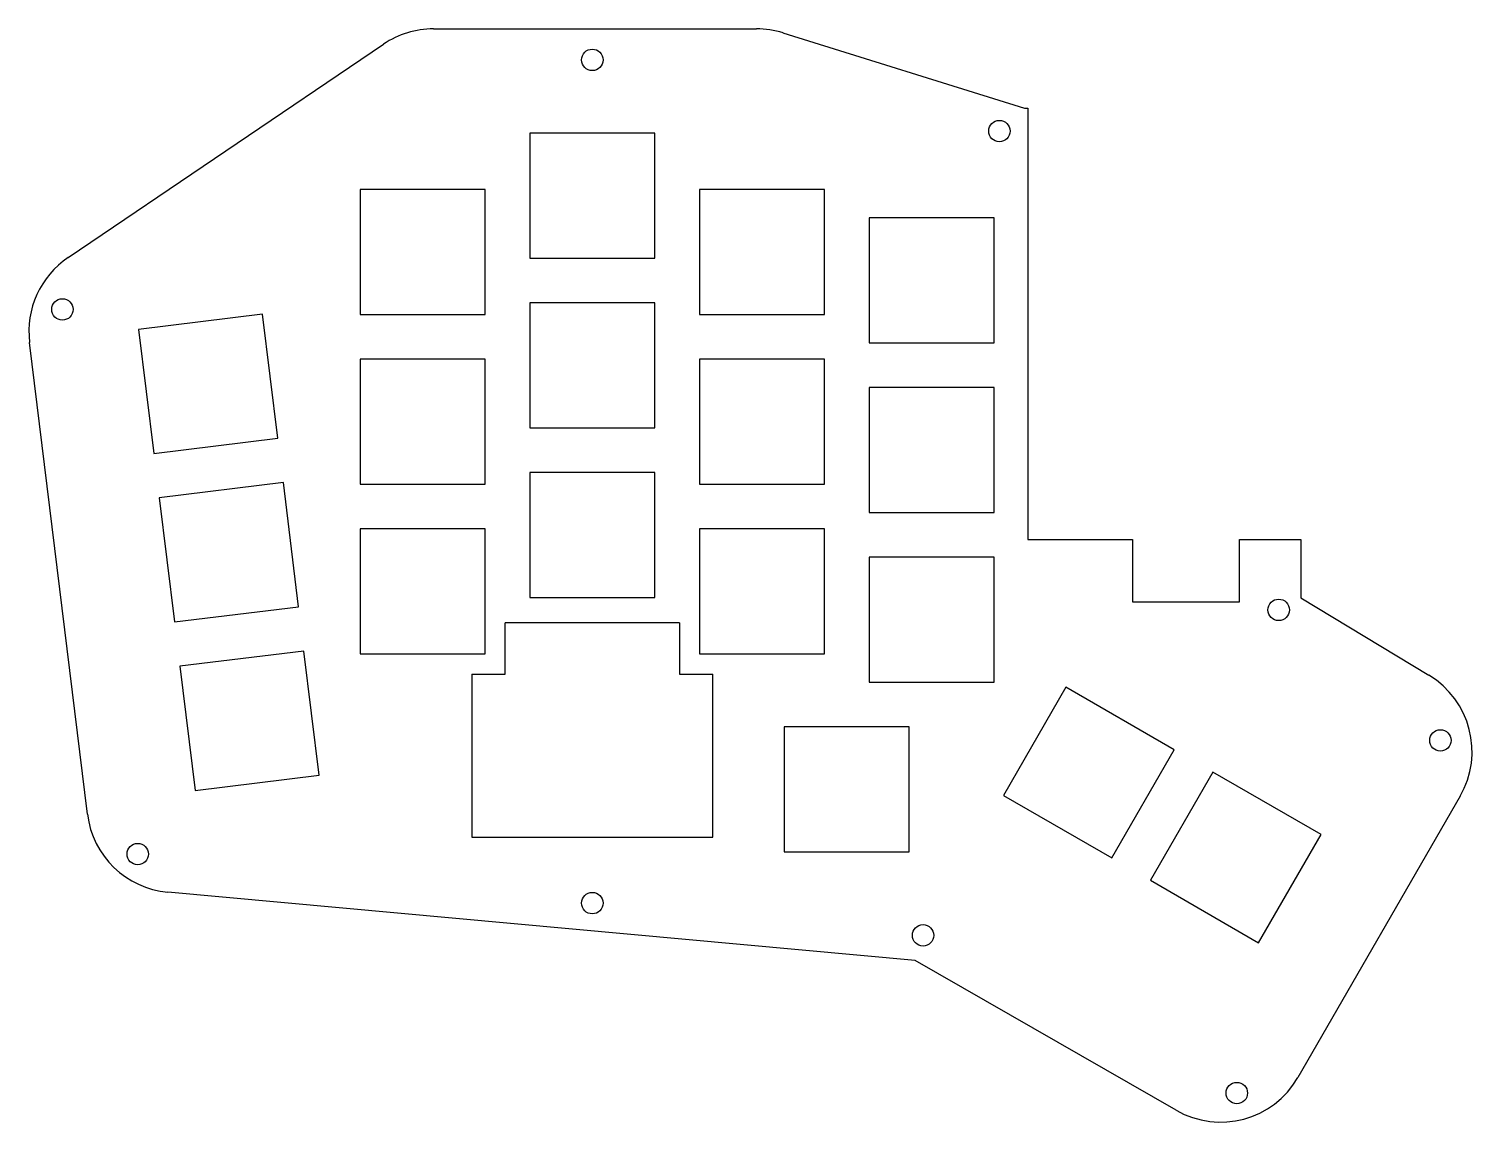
# Model space of a CAD drawing. Header units: millimetres. Extents: x 85 to 246, y -132 to -10.
import ezdxf

# ---------------------------------------------------------------- set-up
doc = ezdxf.new("R2010")
doc.units = ezdxf.units.MM

msp = doc.modelspace()

# ---------------------------------------------------------------- linework, layer by layer
for p, q in [((130.06, -9.84), (166.23, -9.84)), ((169.2, -10.29), (196.25, -18.71)), ((89.13, -35.44), (124.46, -11.56)), ((196.25, -18.71), (196.64, -18.71)), ((196.64, -18.71), (196.64, -67.01)), ((154.84, -21.51), (140.84, -21.51)), ((140.84, -21.51), (140.84, -35.51)), ((154.84, -35.51), (154.84, -21.51)), ((135.84, -27.84), (121.84, -27.84)), ((121.84, -27.84), (121.84, -41.84)), ((135.84, -41.84), (135.84, -27.84)), ((173.84, -27.84), (159.84, -27.84)), ((159.84, -27.84), (159.84, -41.84)), ((173.84, -41.84), (173.84, -27.84)), ((192.84, -31.01), (178.84, -31.01)), ((178.84, -31.01), (178.84, -45.01)), ((192.84, -45.01), (192.84, -31.01)), ((140.84, -35.51), (154.84, -35.51)), ((110.92, -41.79), (97.02, -43.5)), ((112.63, -55.69), (110.92, -41.79)), ((121.84, -41.84), (135.84, -41.84)), ((154.84, -40.51), (140.84, -40.51)), ((140.84, -40.51), (140.84, -54.51)), ((154.84, -54.51), (154.84, -40.51)), ((159.84, -41.84), (173.84, -41.84)), ((97.02, -43.5), (98.73, -57.4)), ((91.3, -97.78), (84.81, -44.95)), ((178.84, -45.01), (192.84, -45.01)), ((135.84, -46.84), (121.84, -46.84)), ((121.84, -46.84), (121.84, -60.84)), ((135.84, -60.84), (135.84, -46.84)), ((173.84, -46.84), (159.84, -46.84)), ((159.84, -46.84), (159.84, -60.84)), ((173.84, -60.84), (173.84, -46.84)), ((192.84, -50.01), (178.84, -50.01)), ((178.84, -50.01), (178.84, -64.01)), ((192.84, -64.01), (192.84, -50.01)), ((140.84, -54.51), (154.84, -54.51)), ((98.73, -57.4), (112.63, -55.69)), ((154.84, -59.51), (140.84, -59.51)), ((140.84, -59.51), (140.84, -73.51)), ((154.84, -73.51), (154.84, -59.51)), ((113.24, -60.65), (99.34, -62.36)), ((114.94, -74.55), (113.24, -60.65)), ((121.84, -60.84), (135.84, -60.84)), ((159.84, -60.84), (173.84, -60.84)), ((99.34, -62.36), (101.05, -76.25)), ((178.84, -64.01), (192.84, -64.01)), ((135.84, -65.84), (121.84, -65.84)), ((121.84, -65.84), (121.84, -79.84)), ((135.84, -79.84), (135.84, -65.84)), ((173.84, -65.84), (159.84, -65.84)), ((159.84, -65.84), (159.84, -79.84)), ((173.84, -79.84), (173.84, -65.84)), ((196.64, -67.01), (208.34, -67.01)), ((208.34, -67.01), (208.34, -74.01)), ((220.34, -67.01), (227.18, -67.01)), ((220.34, -74.01), (220.34, -67.01)), ((227.18, -67.01), (227.18, -73.57)), ((192.84, -69.01), (178.84, -69.01)), ((178.84, -69.01), (178.84, -83.01)), ((192.84, -83.01), (192.84, -69.01)), ((140.84, -73.51), (154.84, -73.51)), ((208.34, -74.01), (220.34, -74.01)), ((227.18, -73.57), (241.54, -82.21)), ((101.05, -76.25), (114.94, -74.55)), ((157.59, -76.36), (138.09, -76.36)), ((138.09, -82.09), (138.09, -76.36)), ((157.59, -76.36), (157.59, -82.09)), ((115.55, -79.51), (101.66, -81.22)), ((117.26, -93.41), (115.55, -79.51)), ((121.84, -79.84), (135.84, -79.84)), ((159.84, -79.84), (173.84, -79.84)), ((101.66, -81.22), (103.36, -95.11)), ((134.34, -82.09), (134.34, -100.36)), ((134.34, -82.09), (138.09, -82.09)), ((157.59, -82.09), (161.34, -82.09)), ((161.34, -100.36), (161.34, -82.09)), ((178.84, -83.01), (192.84, -83.01)), ((200.89, -83.56), (193.89, -95.68)), ((213.02, -90.56), (200.89, -83.56)), ((183.34, -88.01), (169.34, -88.01)), ((169.34, -88.01), (169.34, -102.01)), ((183.34, -102.01), (183.34, -88.01)), ((206.02, -102.68), (213.02, -90.56)), ((103.36, -95.11), (117.26, -93.41)), ((217.35, -93.06), (210.35, -105.18)), ((229.47, -100.06), (217.35, -93.06)), ((193.89, -95.68), (206.02, -102.68)), ((245.04, -95.78), (226.87, -127.26)), ((222.47, -112.18), (229.47, -100.06)), ((134.34, -100.36), (161.34, -100.36)), ((169.34, -102.01), (183.34, -102.01)), ((183.99, -114.17), (100.31, -106.52)), ((210.35, -105.18), (222.47, -112.18)), ((213.23, -130.94), (183.99, -114.17))]:
    msp.add_line(p, q)
for centre in [(147.84, -13.31), (193.44, -21.29), (88.49, -41.26), (224.72, -74.9), (242.83, -89.52), (96.93, -102.25), (147.84, -107.74), (184.89, -111.35), (220.03, -129.01)]:
    msp.add_circle(centre, 1.2)
for centre, start, end in [((130.06, -19.84), 90, 124.065), ((166.23, -19.84), 72.7185, 90), ((94.74, -43.73), 124.065, 187), ((236.38, -90.78), 330, 418.9498), ((101.22, -96.56), 187, 264.7735), ((218.21, -122.26), 240.1735, 330)]:
    msp.add_arc(centre, 10, start, end)

doc.saveas('drawing.dxf')
